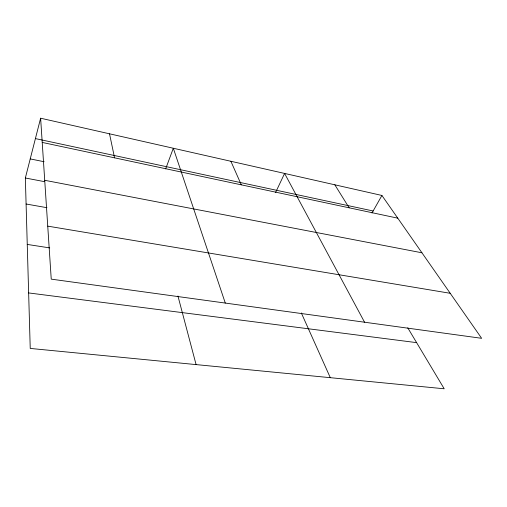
<?xml version="1.0" encoding="UTF-8"?>
<svg xmlns="http://www.w3.org/2000/svg" width="507" height="507" viewBox="0 0 507 507"><rect width="100%" height="100%" fill="white"/><g stroke="black" fill="none" stroke-linecap="round" stroke-linejoin="round"><path stroke-width="0.76" d="M407.748 327.807L444.208 388.787L30.23 348.429L25.35 177.995L40.623 118.213L381.917 195.461L481.65 338.315L51.239 279.142L40.623 118.213M165.65 168.901L173.318 148.247L225.292 303.072M275.624 192.413L284.598 173.432L364.558 322.218M371.986 213.022L381.917 195.461M28.639 292.926L416.615 342.637M27.251 244.425L49.724 247.904M47.74 226.135L450.216 293.293M26.091 204.004L46.929 207.693M44.717 180.289L421.938 252.79M25.35 177.995L44.61 181.683M30.224 158.913L44.109 161.72M42.22 142.423L397.767 218.168M35.414 138.595L373.133 210.988M334.829 184.802L349.146 207.807M301.329 312.958L330.304 377.683M230.881 161.277L241.313 184.833M177.938 296.006L196.089 364.596M109.512 133.804L114.569 157.835"/></g></svg>
